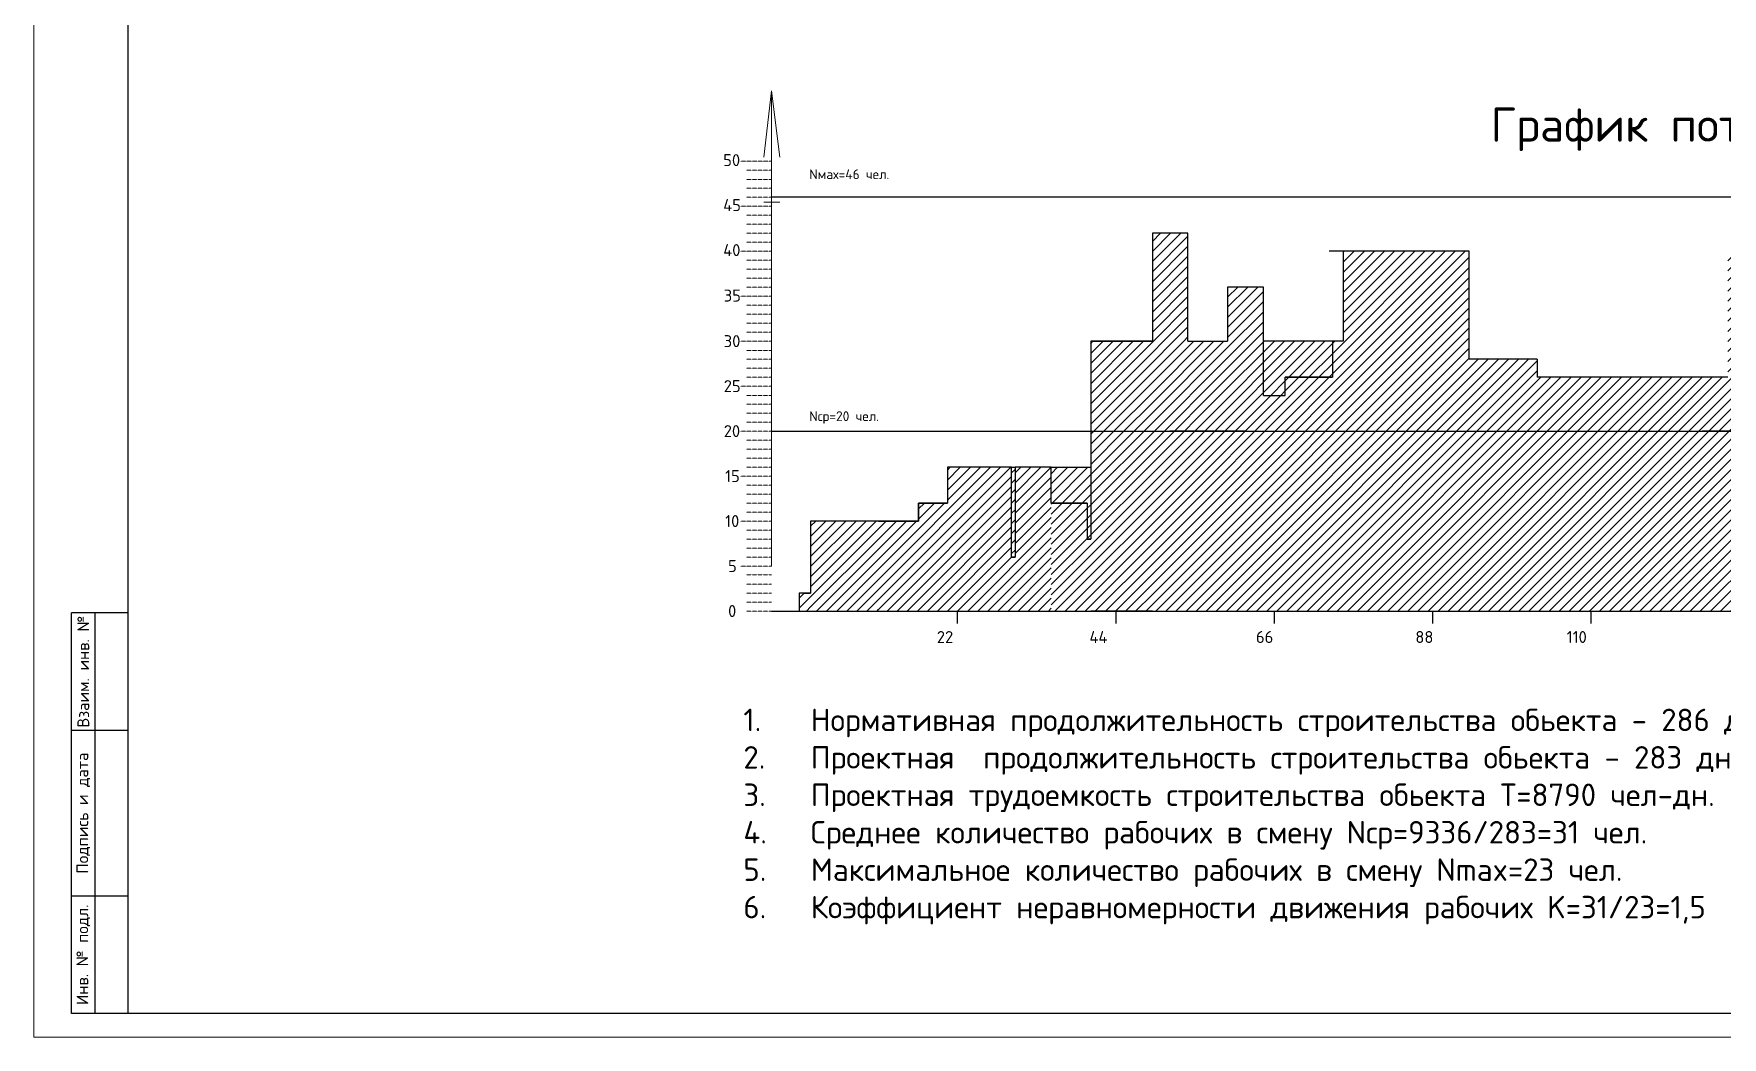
# Model space of a CAD drawing. Header units: millimetres. Extents: x -152693 to 518302, y -31658 to 793547.
# Drawn here: x 98111 to 135709, y 26052 to 48392 of the extents above; entities that cross this region are included whole.
import ezdxf

# ---------------------------------------------------------------- set-up
doc = ezdxf.new("R2010")
doc.units = ezdxf.units.MM
doc.linetypes.add('ACAD_ISO02W100', pattern=[15, 12, -3])
doc.linetypes.add('DASHED', pattern=[7, 5, -2, 0])
for name, color, linetype in [('PDF _РАЗМЕР', 7, 'Continuous'), ('PDF _Текст', 7, 'Continuous'), ('Размерная', 5, 'Continuous')]:
    doc.layers.add(name, color=color, linetype=linetype)
doc.styles.add('PDF ISOCPEUR', font='isocpeur.ttf')
doc.styles.add('стиль1', font='isocpeur.ttf')
pattern_1 = [(45, (106268.86, 0), (-112.2532, 112.2532), [])]
pattern_2 = [(45, (10326.85, 0), (-112.2532, 112.2532), [])]

msp = doc.modelspace()

# ---------------------------------------------------------------- hatches: boundary and pattern name
at = {"true_color": 0xed1f24}
h = msp.add_hatch(dxfattribs=at)
h.set_pattern_fill('ANSI31', color=240, scale=50)
h.set_pattern_definition(pattern_2)
h.paths.add_polyline_path([(123812.73401, 43550.48965), (123018.94275, 43550.48965), (123018.94275, 41547.70346), (123812.73401, 41547.70346)])
h.paths.add_polyline_path([(123812.73401, 43952.24616), (123018.94275, 43952.24616), (123018.94275, 43550.48965), (123812.73401, 43550.48965)])
h.paths.add_polyline_path([(125496.70232, 42752.97299), (124695.59398, 42752.97299), (124695.59398, 41547.70346), (124695.59398, 40342.43393), (125496.70232, 40342.43393)])
h.paths.add_polyline_path([(145932.62035, 43550.48965), (144169.441, 43550.48965), (144169.441, 41547.70346), (145932.62035, 41547.70346)])
h.paths.add_polyline_path([(145932.62035, 44354.00267), (144169.441, 44354.00267), (144169.441, 43550.48965), (145932.62035, 43550.48965)])
h.paths.add_polyline_path([(150103.20036, 44755.75918), (146413.48744, 44755.75918), (146413.48744, 43550.48965), (150103.20036, 43550.48965)])
h.paths.add_polyline_path([(150103.20036, 43550.48965), (146413.48744, 43550.48965), (146413.48744, 41949.45997), (150103.20036, 41949.45997)])
h.paths.add_polyline_path([(155633.17194, 43148.73314), (155232.44936, 43148.73314), (155232.44936, 39946.67378), (155232.44936, 39544.91727), (155633.17194, 39544.91727)])
h.paths.add_polyline_path([(154992.01581, 41145.94695), (154831.72678, 41145.94695), (154831.72678, 39946.67378), (154992.01581, 39946.67378)])
h = msp.add_hatch(dxfattribs=at)
h.set_pattern_fill('ANSI31', color=240, scale=50)
h.set_pattern_definition(pattern_2)
h.paths.add_polyline_path([(121568.68757, 37943.88759), (120767.24241, 37943.88759), (120767.24241, 35539.34489), (121568.68757, 35539.34489)])
h.paths.add_polyline_path([(121648.83209, 37140.37457), (121568.68757, 37140.37457), (121568.68757, 35539.34489), (121648.83209, 35539.34489)])
h.paths.add_polyline_path([(124695.59398, 41547.70346), (123018.94275, 41547.70346), (123018.94275, 39544.91727), (124695.59398, 39544.91727)])
h.paths.add_polyline_path([(124695.59398, 39544.91727), (123408.49543, 39544.91727), (123018.94275, 39544.91727), (123018.94275, 35539.34489), (124695.59398, 35539.34489)])
h.paths.add_polyline_path([(125976.63594, 39544.91727), (124695.59398, 39544.91727), (124695.59398, 35539.34489), (125976.63594, 35539.34489)])
h.paths.add_polyline_path([(125976.63594, 40342.43393), (124695.59398, 40342.43393), (124695.59398, 39544.91727), (125082.64569, 39544.91727), (125976.63594, 39544.91727)])
h.paths.add_polyline_path([(127030.17078, 40744.19044), (125976.63594, 40744.19044), (125976.63594, 40342.43393), (125976.63594, 39544.91727), (127030.17078, 39544.91727)])
h.paths.add_polyline_path([(127270.60432, 41547.70346), (127030.17078, 41547.70346), (127030.17078, 40744.19044), (127030.17078, 39544.91727), (127270.60432, 39544.91727)])
h.paths.add_polyline_path([(127030.17078, 39544.91727), (125976.63594, 39544.91727), (125976.63594, 35539.34489), (127030.17078, 35539.34489)])
h.paths.add_polyline_path([(127270.60432, 39544.91727), (127030.17078, 39544.91727), (127030.17078, 35539.34489), (127270.60432, 35539.34489)])
h.paths.add_polyline_path([(130075.66237, 43550.48965), (127270.60432, 43550.48965), (127270.60432, 41547.70346), (127270.60432, 39544.91727), (130075.66237, 39544.91727)])
h.paths.add_polyline_path([(130075.66237, 39544.91727), (127270.60432, 39544.91727), (127270.60432, 35539.34489), (130075.66237, 35539.34489)])
h.paths.add_polyline_path([(131586.75204, 41145.94695), (130075.66237, 41145.94695), (130075.66237, 39544.91727), (131586.75204, 39544.91727)])
h.paths.add_polyline_path([(131586.75204, 39544.91727), (130075.66237, 39544.91727), (130075.66237, 35539.34489), (131586.75204, 35539.34489)])
h.paths.add_polyline_path([(135834.41137, 40744.19044), (131586.75204, 40744.19044), (131586.75204, 39544.91727), (135834.41137, 39544.91727)])
h.paths.add_polyline_path([(135834.41137, 39544.91727), (131586.75204, 39544.91727), (131586.75204, 35539.34489), (135834.41137, 35539.34489)])
h.paths.add_polyline_path([(139200.48103, 43550.48965), (135834.41137, 43550.48965), (135834.41137, 40744.19044), (135834.41137, 39544.91727), (139200.48103, 39544.91727)])
h.paths.add_polyline_path([(139200.48103, 39544.91727), (135834.41137, 39544.91727), (135834.41137, 35539.34489), (139200.48103, 35539.34489)])
h.paths.add_polyline_path([(143768.71842, 41949.45997), (139200.48103, 41949.45997), (139200.48103, 39544.91727), (143768.71842, 39544.91727)])
h.paths.add_polyline_path([(143768.71842, 39544.91727), (139200.48103, 39544.91727), (139200.48103, 35539.34489), (143768.71842, 35539.34489)])
h.paths.add_polyline_path([(144169.441, 40342.43393), (143768.71842, 40342.43393), (143768.71842, 39544.91727), (144169.441, 39544.91727)])
h.paths.add_polyline_path([(144169.441, 39544.91727), (143768.71842, 39544.91727), (143768.71842, 35539.34489), (144169.441, 35539.34489)])
h.paths.add_polyline_path([(146413.48744, 41547.70346), (144169.441, 41547.70346), (144169.441, 40342.43393), (144169.441, 39544.91727), (146413.48744, 39544.91727)])
h.paths.add_polyline_path([(146413.48744, 39544.91727), (144169.441, 39544.91727), (144169.441, 35539.34489), (146413.48744, 35539.34489)])
h.paths.add_polyline_path([(150263.48939, 41949.45997), (146413.48744, 41949.45997), (146413.48744, 41748.58171), (146413.48744, 41547.70346), (146413.48744, 39544.91727), (150263.48939, 39544.91727)])
h.paths.add_polyline_path([(150263.48939, 39544.91727), (146413.48744, 39544.91727), (146413.48744, 35539.34489), (150263.48939, 35539.34489)])
h.paths.add_polyline_path([(153068.54744, 43550.48965), (150263.48939, 43550.48965), (150263.48939, 41949.45997), (150263.48939, 39544.91727), (153068.54744, 39544.91727)])
h.paths.add_polyline_path([(153068.54744, 39544.91727), (150263.48939, 39544.91727), (150263.48939, 35539.34489), (153068.54744, 35539.34489)])
h.paths.add_polyline_path([(154030.28163, 41145.94695), (153068.54744, 41145.94695), (153068.54744, 39544.91727), (154030.28163, 39544.91727)])
h.paths.add_polyline_path([(154030.28163, 39544.91727), (153068.54744, 39544.91727), (153068.54744, 35539.34489), (154030.28163, 35539.34489)])
h.paths.add_polyline_path([(154831.72678, 37943.88759), (154030.28163, 37943.88759), (154030.28163, 35539.34489), (154831.72678, 35539.34489)])
h.paths.add_polyline_path([(155232.44936, 39544.91727), (154831.72678, 39544.91727), (154831.72678, 37943.88759), (154831.72678, 35539.34489), (155232.44936, 35539.34489)])
h.paths.add_polyline_path([(156755.19516, 37943.88759), (155232.44936, 37943.88759), (155232.44936, 35539.34489), (156755.19516, 35539.34489)])
h.paths.add_polyline_path([(159637.33253, 39544.91727), (156755.19516, 39544.91727), (156755.19516, 37943.88759), (156755.19516, 35539.34489), (159637.33253, 35539.34489)])
h.paths.add_polyline_path([(159637.33253, 41547.70346), (156755.19516, 41547.70346), (156755.19516, 39544.91727), (159637.33253, 39544.91727)])
h.paths.add_polyline_path([(160518.92221, 38741.40425), (159637.33253, 38741.40425), (159637.33253, 35539.34489), (160518.92221, 35539.34489)])
h.paths.add_polyline_path([(155232.44936, 39946.67378), (154831.72678, 39946.67378), (154831.72678, 39544.91727), (155232.44936, 39544.91727)])
h = msp.add_hatch()
h.set_pattern_fill('ANSI31', color=5, scale=50)
h.set_pattern_definition(pattern_2)
h.paths.add_polyline_path([(121648.83209, 38741.40425), (120767.24241, 38741.40425), (120767.24241, 37943.88759), (121568.68757, 37943.88759), (121568.68757, 37140.37457), (121648.83209, 37140.37457)])
h.paths.add_polyline_path([(127030.17078, 41547.70346), (125496.70232, 41547.70346), (125496.70232, 40342.43393), (125976.63594, 40342.43393), (125976.63594, 40744.19044), (127030.17078, 40744.19044)])
h = msp.add_hatch(dxfattribs=at)
h.set_pattern_fill('ANSI31', color=240, scale=50)
h.set_pattern_definition(pattern_2)
h.paths.add_polyline_path([(123018.94275, 41547.70346), (121648.83209, 41547.70346), (121648.83209, 39544.91727), (123018.94275, 39544.91727)])
h = msp.add_hatch(dxfattribs=at)
h.set_pattern_fill('ANSI31', color=240, scale=50)
h.set_pattern_definition(pattern_2)
h.paths.add_polyline_path([(123018.94275, 39544.91727), (121648.83209, 39544.91727), (121648.83209, 35539.34489), (123018.94275, 35539.34489)])
h = msp.add_hatch(dxfattribs=at)
h.set_pattern_fill('ANSI31', color=240, scale=50)
h.set_pattern_definition(pattern_1)
h.paths.add_polyline_path([(115236.92156, 35941.1014), (115157.12631, 35941.1014), (115157.12631, 35539.34489), (115236.92156, 35539.34489)])
h.paths.add_polyline_path([(115328.17222, 35941.1014), (115236.92156, 35941.1014), (115236.92156, 35539.34489), (115328.17222, 35539.34489)])
h.paths.add_polyline_path([(115408.31673, 35941.1014), (115328.17222, 35941.1014), (115328.17222, 35539.34489), (115408.31673, 35539.34489)])
h.paths.add_polyline_path([(117735.42168, 37542.13108), (116920.12911, 37542.13108), (116920.12911, 35539.34489), (117735.42168, 35539.34489)])
h.paths.add_polyline_path([(117815.5662, 37542.13108), (117735.42168, 37542.13108), (117735.42168, 35539.34489), (117815.5662, 35539.34489)])
h.paths.add_polyline_path([(118456.72233, 37943.88759), (117815.5662, 37943.88759), (117815.5662, 37542.13108), (117815.5662, 35539.34489), (118456.72233, 35539.34489)])
h.paths.add_polyline_path([(119885.65274, 38741.40425), (118456.72233, 38741.40425), (118456.72233, 37943.88759), (118456.72233, 35539.34489), (119885.65274, 35539.34489)])
h.paths.add_polyline_path([(119965.79726, 36738.61806), (119885.65274, 36738.61806), (119885.65274, 35539.34489), (119965.79726, 35539.34489)])
h.paths.add_polyline_path([(120767.24241, 38741.40425), (119965.79726, 38741.40425), (119965.79726, 36738.61806), (119965.79726, 35539.34489), (120767.24241, 35539.34489)])
h = msp.add_hatch()
h.set_pattern_fill('ANSI31', color=5, scale=50)
h.set_pattern_definition(pattern_2)
h.paths.add_polyline_path([(119965.79726, 38741.40425), (119885.65274, 38741.40425), (119885.65274, 36738.61806), (119965.79726, 36738.61806)])
h = msp.add_hatch(dxfattribs=at)
h.set_pattern_fill('ANSI31', color=240, scale=50)
h.set_pattern_definition(pattern_1)
h.paths.add_polyline_path([(116920.12911, 37542.13108), (115408.31673, 37542.13108), (115408.31673, 35941.1014), (115408.31673, 35539.34489), (116920.12911, 35539.34489)])

# ---------------------------------------------------------------- linework, layer by layer
at = {"color": 0, "lineweight": 30, "ltscale": 1000}
for p, q in [((100211.27873, 26577.26969), (100211.27873, 87897.26969)), ((100211.27873, 35502.26969), (98951.27873, 35502.26969)), ((98951.27873, 26577.26969), (98951.27873, 35502.26969)), ((100211.27873, 35502.26969), (98951.27873, 35502.26969)), ((98951.27873, 26577.26969), (98951.27873, 35502.26969)), ((99476.27873, 26577.26969), (99476.27873, 35502.26969)), ((99476.27873, 26577.26969), (99476.27873, 35502.26969)), ((100211.27873, 32877.26969), (98951.27873, 32877.26969)), ((100211.27873, 32877.26969), (98951.27873, 32877.26969)), ((100211.27873, 26577.26969), (98951.27873, 26577.26969)), ((144416.27873, 26577.26969), (100211.27873, 26577.26969))]:
    msp.add_line(p, q, dxfattribs=at)
at = {"color": 18, "lineweight": 20, "true_color": 0x000000}
for p, q in [((114537.06764, 47121.48893), (114537.06764, 36540.73798)), ((114369.17077, 44642.60339), (114721.7542, 44642.60339)), ((114537.06764, 35539.34489), (164526.14799, 35539.34489)), ((117236.93237, 35539.34489), (164526.14799, 35539.34489))]:
    msp.add_line(p, q, dxfattribs=at)
at = {"linetype": 'ACAD_ISO02W100'}
for p, q in [((162872.59033, 44755.75918), (114537.06764, 44755.75918)), ((114537.06764, 39544.91727), (162939.96247, 39544.91727))]:
    msp.add_line(p, q, dxfattribs=at)
for p, q in [((123812.73401, 43952.24616), (123018.94275, 43952.24616)), ((123018.94275, 43952.24616), (123018.94275, 41547.70346)), ((123812.73401, 41547.70346), (123812.73401, 43952.24616)), ((129749.87241, 43550.48965), (126956.34368, 43550.48965)), ((129749.87241, 43550.48965), (126956.34368, 43550.48965)), ((130075.66237, 43550.48965), (127270.60432, 43550.48965)), ((127270.60432, 43550.48965), (127270.60432, 41547.70346)), ((130075.66237, 41145.94695), (130075.66237, 43550.48965)), ((125496.70232, 42752.97299), (124695.59398, 42752.97299)), ((124695.59398, 42752.97299), (124695.59398, 41547.70346)), ((125496.70232, 40342.43393), (125496.70232, 42752.97299)), ((123018.94275, 41547.70346), (121648.83209, 41547.70346)), ((121648.83209, 41547.70346), (121648.83209, 37140.37457)), ((121648.83209, 41547.70346), (123018.94275, 41547.70346)), ((123812.73401, 41547.70346), (124695.59398, 41547.70346)), ((127030.17078, 41547.70346), (125496.70232, 41547.70346)), ((127270.60432, 41547.70346), (127030.17078, 41547.70346)), ((127030.17078, 41547.70346), (127030.17078, 40744.19044)), ((131586.75204, 41145.94695), (130075.66237, 41145.94695)), ((131586.75204, 41145.94695), (131586.75204, 40744.19044)), ((127030.17078, 40744.19044), (125976.63594, 40744.19044)), ((125976.63594, 40342.43393), (125976.63594, 40744.19044)), ((125976.63594, 40342.43393), (125976.63594, 40744.19044)), ((125976.63594, 40744.19044), (127030.17078, 40744.19044)), ((135834.41137, 40744.19044), (131586.75204, 40744.19044)), ((125496.70232, 40342.43393), (125976.63594, 40342.43393)), ((125082.64569, 39544.91727), (123408.49543, 39544.91727)), ((135584.10999, 39544.91727), (135273.39976, 39544.91727)), ((135584.10999, 39544.91727), (135584.10999, 39544.91727)), ((137347.28933, 39544.91727), (135584.10999, 39544.91727)), ((119885.65274, 38741.40425), (118456.72233, 38741.40425)), ((118456.72233, 38741.40425), (118456.72233, 37943.88759)), ((119885.65274, 38741.40425), (119965.79726, 38741.40425)), ((119885.65274, 36738.61806), (119885.65274, 38741.40425)), ((120767.24241, 38741.40425), (119965.79726, 38741.40425)), ((119965.79726, 38741.40425), (119965.79726, 36738.61806)), ((120767.24241, 38741.40425), (121648.83209, 38741.40425)), ((120767.24241, 37943.88759), (120767.24241, 38741.40425)), ((118456.72233, 37943.88759), (117815.5662, 37943.88759)), ((117815.5662, 37943.88759), (117815.5662, 37542.13108)), ((117815.5662, 37542.13108), (117815.5662, 37943.88759)), ((117815.5662, 37943.88759), (118456.72233, 37943.88759)), ((121568.68757, 37943.88759), (120767.24241, 37943.88759)), ((120767.24241, 37943.88759), (121568.68757, 37943.88759)), ((121568.68757, 37943.88759), (121568.68757, 37140.37457)), ((116920.12911, 37542.13108), (115408.31673, 37542.13108)), ((115408.31673, 37542.13108), (115408.31673, 35941.1014)), ((117735.42168, 37542.13108), (116920.12911, 37542.13108)), ((116920.12911, 37542.13108), (117735.42168, 37542.13108)), ((117815.5662, 37542.13108), (117735.42168, 37542.13108)), ((117735.42168, 37542.13108), (117815.5662, 37542.13108)), ((121648.83209, 37140.37457), (121568.68757, 37140.37457)), ((121568.68757, 37140.37457), (121648.83209, 37140.37457)), ((119965.79726, 36738.61806), (119885.65274, 36738.61806)), ((119885.65274, 36738.61806), (119965.79726, 36738.61806)), ((115236.92156, 35941.1014), (115157.12631, 35941.1014)), ((115157.12631, 35941.1014), (115157.12631, 35539.34489)), ((115328.17222, 35941.1014), (115236.92156, 35941.1014)), ((115236.92156, 35941.1014), (115328.17222, 35941.1014)), ((115408.31673, 35941.1014), (115328.17222, 35941.1014)), ((115328.17222, 35941.1014), (115408.31673, 35941.1014)), ((114537.06764, 35539.34489), (166189.1565, 35539.34489)), ((118683.48501, 35260.51388), (118683.48501, 35539.34489)), ((123018.94275, 35539.34489), (121648.83209, 35539.34489)), ((122209.8437, 35260.51388), (122209.8437, 35539.34489)), ((125736.20239, 35260.51388), (125736.20239, 35539.34489)), ((129262.56108, 35260.51388), (129262.56108, 35539.34489)), ((132788.91977, 35260.51388), (132788.91977, 35539.34489)), ((98951.27873, 29202.26969), (100211.27873, 29202.26969))]:
    msp.add_line(p, q)
at = {"color": 0, "linetype": 'ByBlock', "lineweight": 15, "ltscale": 20}
msp.add_lwpolyline([(98111.27873, 26052.26969), (186416.27873, 26052.26969), (186416.27873, 88422.26969), (98111.27873, 88422.26969)], close=True, dxfattribs=at)
at = {"lineweight": 20}
msp.add_lwpolyline([(114369.17077, 45643.99649), (114537.06764, 47121.48893), (114721.7542, 45643.99649)], dxfattribs=at)
at = {"layer": 'PDF _РАЗМЕР', "linetype": 'DASHED', "lineweight": 20}
for points in [[(114537.06764, 45553.27584), (113838.08837, 45553.27584)], [(114537.06764, 45355.39577), (113979.40562, 45355.39577)], [(114537.06764, 45151.51933), (113979.40562, 45151.51933)], [(114537.06764, 44953.63926), (113979.40562, 44953.63926)], [(114537.06764, 44755.75918), (113979.40562, 44755.75918)], [(114537.06764, 44551.88274), (113838.08837, 44551.88274)], [(114537.06764, 44551.88274), (113838.08837, 44551.88274)], [(114537.06764, 44354.00267), (113979.40562, 44354.00267)], [(114537.06764, 44150.12623), (113979.40562, 44150.12623)], [(114537.06764, 43952.24616), (113979.40562, 43952.24616)], [(114537.06764, 43754.36609), (113979.40562, 43754.36609)], [(114537.06764, 43550.48965), (113838.08837, 43550.48965)], [(114537.06764, 43352.60958), (113979.40562, 43352.60958)], [(114537.06764, 43148.73314), (113979.40562, 43148.73314)], [(114537.06764, 42950.85307), (113979.40562, 42950.85307)], [(114537.06764, 42549.09655), (113838.08837, 42549.09655)], [(114537.06764, 42752.97299), (113979.40562, 42752.97299)], [(113979.40562, 42549.09655), (114537.06764, 42549.09655), (113979.40562, 42549.09655), (114537.06764, 42549.09655)], [(114537.06764, 42351.21648), (113979.40562, 42351.21648)], [(114537.06764, 42153.33641), (113979.40562, 42153.33641)], [(114537.06764, 41949.45997), (113979.40562, 41949.45997)], [(114537.06764, 41751.5799), (113979.40562, 41751.5799)], [(114537.06764, 41547.70346), (113838.08837, 41547.70346)], [(114537.06764, 41343.82702), (113979.40562, 41343.82702)], [(114537.06764, 41145.94695), (113979.40562, 41145.94695)], [(114537.06764, 40948.06687), (113979.40562, 40948.06687)], [(114537.06764, 40744.19044), (113979.40562, 40744.19044)], [(114537.06764, 40546.31036), (113838.08837, 40546.31036)], [(114537.06764, 40546.31036), (113979.40562, 40546.31036)], [(114537.06764, 40342.43393), (113979.40562, 40342.43393)], [(114537.06764, 40144.55385), (113979.40562, 40144.55385)], [(114537.06764, 39946.67378), (113979.40562, 39946.67378)], [(114537.06764, 39544.91727), (113838.08837, 39544.91727)], [(114537.06764, 39742.79734), (113979.40562, 39742.79734)], [(114537.06764, 39544.91727), (113979.40562, 39544.91727)], [(114537.06764, 39347.0372), (113979.40562, 39347.0372)], [(114537.06764, 39143.16076), (113979.40562, 39143.16076)], [(114537.06764, 38945.28068), (113979.40562, 38945.28068)], [(114537.06764, 38741.40425), (113979.40562, 38741.40425)], [(114537.06764, 38543.52417), (113838.08837, 38543.52417)], [(114537.06764, 38543.52417), (113979.40562, 38543.52417)], [(114537.06764, 38345.6441), (113979.40562, 38345.6441)], [(114537.06764, 38141.76766), (113979.40562, 38141.76766)], [(114537.06764, 37943.88759), (113979.40562, 37943.88759)], [(114537.06764, 37740.01115), (113979.40562, 37740.01115)], [(114537.06764, 37542.13108), (113838.08837, 37542.13108)], [(114537.06764, 37542.13108), (113979.40562, 37542.13108)], [(114537.06764, 37344.25101), (113979.40562, 37344.25101)], [(114537.06764, 37140.37457), (113979.40562, 37140.37457)], [(114537.06764, 36942.49449), (113979.40562, 36942.49449)], [(114537.06764, 36540.73798), (113838.08837, 36540.73798)], [(114537.06764, 36738.61806), (113979.40562, 36738.61806)], [(114537.06764, 36342.85791), (113979.40562, 36342.85791)], [(114537.06764, 36138.98147), (113979.40562, 36138.98147)], [(114537.06764, 35941.1014), (113979.40562, 35941.1014)], [(114537.06764, 35737.22496), (113979.40562, 35737.22496)], [(114537.06764, 35539.34489), (113979.40562, 35539.34489)]]:
    msp.add_lwpolyline(points, dxfattribs=at)
for points in [[(114537.06764, 45553.27584), (113979.40562, 45553.27584), (114537.06764, 45553.27584), (113979.40562, 45553.27584), (114537.06764, 45553.27584), (113979.40562, 45553.27584)], [(114537.06764, 44551.88274), (113979.40562, 44551.88274), (114537.06764, 44551.88274), (113979.40562, 44551.88274), (114537.06764, 44551.88274), (113979.40562, 44551.88274)], [(114537.06764, 44551.88274), (113979.40562, 44551.88274), (114537.06764, 44551.88274), (113979.40562, 44551.88274), (114537.06764, 44551.88274), (113979.40562, 44551.88274)], [(114537.06764, 43550.48965), (113979.40562, 43550.48965), (114537.06764, 43550.48965), (113979.40562, 43550.48965), (114537.06764, 43550.48965), (113979.40562, 43550.48965)], [(113979.40562, 41547.70346), (114537.06764, 41547.70346)]]:
    msp.add_lwpolyline(points, close=True, dxfattribs=at)

# ---------------------------------------------------------------- texts
at = {"lineweight": 20, "char_height": 217.8190037, "attachment_point": 7, "style": 'PDF ISOCPEUR'}
for s, insert in [('Nмах=46 чел.', (115378.73382, 45155.85058)), ('Nср=20 чел.', (115378.73382, 39710.40346))]:
    msp.add_mtext(s, dxfattribs=dict(at, insert=insert))
at = {"layer": 'PDF _Текст', "linetype": 'DASHED', "lineweight": 20, "attachment_point": 7, "style": 'PDF ISOCPEUR'}
for s, insert, char_height in [('График потребности в рабочих кадрах (в день)', (130550.25228, 45782.76234), 762.3665131), ('50', (113463.71816, 45445.34125), 266.674317), ('45', (113463.71816, 44443.94816), 266.674317), ('40', (113463.71816, 43442.55506), 266.674317), ('35', (113475.71089, 42429.16924), 266.674317), ('30', (113475.71089, 41415.78341), 266.674317), ('25', (113475.71089, 40414.39032), 266.674317), ('20', (113475.71089, 39412.99722), 266.674317), ('15', (113505.69272, 38411.60413), 266.674317), ('10', (113505.69272, 37410.21103), 266.674317), ('5', (113571.65274, 36408.81793), 266.67432), ('0', (113571.65274, 35407.42484), 266.67432), ('22', (118220.69016, 34828.77554), 266.674317), ('44', (121618.59645, 34828.77554), 266.674317), ('66', (125326.86093, 34828.77554), 266.674317), ('88', (128875.31069, 34828.77554), 266.674317), ('110', (132243.09497, 34828.77554), 266.674317), ('\\A1;\\pxi-3,l4,t4;1.^IНормативная продолжительность строительства обьекта - 286 дня.\\P2.^IПроектная  продолжительность строительства обьекта - 283 дней.\\P3.^IПроектная трудоемкость строительства обьекта Т=8790 чел-дн.\\P4.^IСреднее количество рабочих в смену Nср=9336/283=31 чел.\\P5.^IМаксимальное количество рабочих в смену Nmax=23 чел.\\P6.^IКоэффициент неравномерности движения рабочих K=31/23=1,5', (113412.47296, 28563.32135), 500)]:
    msp.add_mtext(s, dxfattribs=dict(at, insert=insert, char_height=char_height))
at = {"layer": 'Размерная', "color": 0, "lineweight": 0, "ltscale": 100, "char_height": 262.5, "attachment_point": 5, "rotation": 90, "style": 'стиль1'}
for s, insert, width in [('{\\fISOCPEUR|b0|i0|c204|p34;Взаим. инв. №}', (99213.77873, 34189.76969), 2625), ('{\\fISOCPEUR|b0|i0|c204|p34;Взаим. инв. №}', (99213.77873, 34189.76969), 2625), ('{\\fISOCPEUR|b0|i0|c204|p34;Подпись и дата}', (99213.77873, 31039.76969), 3675), ('{\\fISOCPEUR|b0|i0|c204|p34;Подпись и дата}', (99213.77873, 31039.76969), 3675), ('{\\fISOCPEUR|b0|i0|c204|p34;Инв. № подл.}', (99213.77873, 27889.76969), 2625)]:
    msp.add_mtext(s, dxfattribs=dict(at, insert=insert, width=width))

doc.saveas('drawing.dxf')
